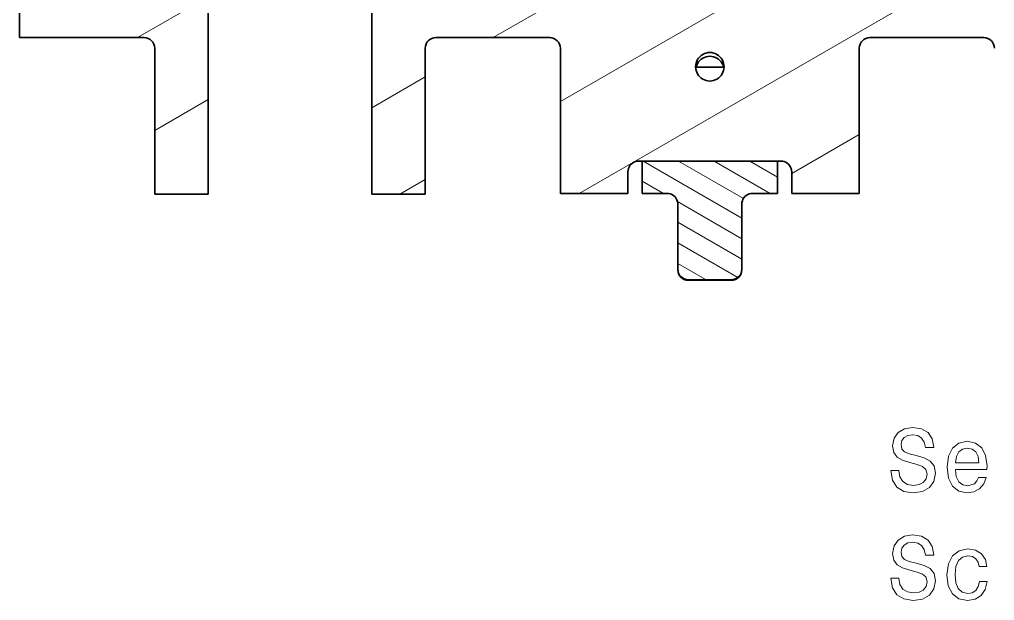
# Model space of a CAD drawing. Extents: x 0 to 420, y 0 to 297.
# Drawn here: x 171 to 225.8, y 170.7 to 203.4 of the extents above; entities that cross this region are included whole.
import ezdxf

# ---------------------------------------------------------------- set-up
doc = ezdxf.new("R2010")
doc.units = 0

msp = doc.modelspace()

# ---------------------------------------------------------------- linework, layer by layer
at = {"color": 7, "lineweight": 13}
for p, q in [((201.358, 198.762), (229.558, 215.043)), ((202.421, 193.602), (229.558, 209.269))]:
    msp.add_line(p, q, dxfattribs=at)
at = {"color": 7, "lineweight": 35, "ltscale": 0.469633}
for p, q in [((181.558, 212.336), (181.558, 193.551)), ((190.758, 212.336), (190.758, 193.551))]:
    msp.add_line(p, q, dxfattribs=at)
at = {"color": 7, "lineweight": 13, "ltscale": 0.21858}
msp.add_line((197.586, 202.357), (205.158, 206.729), dxfattribs=at)
at = {"color": 7, "lineweight": 35, "ltscale": 0.085264}
msp.add_line((170.958, 205.768), (170.958, 202.357), dxfattribs=at)
at = {"color": 7, "lineweight": 13, "ltscale": 0.114657}
msp.add_line((177.586, 202.357), (181.558, 204.651), dxfattribs=at)
at = {"color": 7, "lineweight": 35, "ltscale": 0.175}
msp.add_line((170.958, 202.357), (177.958, 202.357), dxfattribs=at)
at = {"color": 7, "lineweight": 35, "ltscale": 0.16}
for p, q in [((194.358, 202.357), (200.758, 202.357)), ((218.758, 202.357), (225.158, 202.357))]:
    msp.add_line(p, q, dxfattribs=at)
at = {"color": 7, "lineweight": 35, "ltscale": 0.205139}
for p, q in [((178.558, 201.757), (178.558, 193.551)), ((193.758, 201.757), (193.758, 193.551))]:
    msp.add_line(p, q, dxfattribs=at)
at = {"color": 7, "lineweight": 35, "ltscale": 0.203871}
for p, q in [((201.358, 201.757), (201.358, 193.602)), ((218.158, 201.757), (218.158, 193.602))]:
    msp.add_line(p, q, dxfattribs=at)
at = {"color": 7, "lineweight": 35, "ltscale": 0.038793}
for p, q in [((208.982, 200.701), (210.534, 200.701)), ((210.534, 200.701), (208.982, 200.701))]:
    msp.add_line(p, q, dxfattribs=at)
at = {"color": 7, "lineweight": 13, "ltscale": 0.086603}
msp.add_line((190.758, 198.415), (193.758, 200.147), dxfattribs=at)
at = {"color": 7, "lineweight": 13, "ltscale": 0.086602}
msp.add_line((178.558, 197.145), (181.558, 198.877), dxfattribs=at)
at = {"color": 7, "lineweight": 13, "ltscale": 0.109697}
msp.add_line((214.358, 194.72), (218.158, 196.914), dxfattribs=at)
at = {"color": 7, "lineweight": 35, "ltscale": 0.2}
msp.add_line((205.758, 195.417), (213.758, 195.417), dxfattribs=at)
at = {"color": 7, "lineweight": 35, "ltscale": 0.045392}
for p, q in [((205.958, 193.602), (205.958, 195.417)), ((213.558, 193.602), (213.558, 195.417))]:
    msp.add_line(p, q, dxfattribs=at)
at = {"color": 7, "lineweight": 35, "ltscale": 0.19}
msp.add_line((213.558, 195.417), (205.958, 195.417), dxfattribs=at)
at = {"color": 7, "lineweight": 13, "ltscale": 0.160393}
msp.add_line((211.558, 192.21), (206.002, 195.417), dxfattribs=at)
at = {"color": 7, "lineweight": 13, "ltscale": 0.10521}
msp.add_line((211.646, 193.313), (208.002, 195.417), dxfattribs=at)
at = {"color": 7, "lineweight": 13, "ltscale": 0.090784}
msp.add_line((213.147, 193.602), (210.002, 195.417), dxfattribs=at)
at = {"color": 7, "lineweight": 13, "ltscale": 0.044923}
msp.add_line((213.558, 194.519), (212.002, 195.417), dxfattribs=at)
at = {"color": 7, "lineweight": 35, "ltscale": 0.030235}
for p, q in [((205.158, 194.811), (205.158, 193.602)), ((214.358, 194.811), (214.358, 193.602))]:
    msp.add_line(p, q, dxfattribs=at)
at = {"color": 7, "lineweight": 13, "ltscale": 0.041138}
msp.add_line((192.333, 193.551), (193.758, 194.374), dxfattribs=at)
at = {"color": 7, "lineweight": 13, "ltscale": 0.034315}
msp.add_line((207.147, 193.602), (205.958, 194.288), dxfattribs=at)
at = {"color": 7, "lineweight": 35, "ltscale": 0.075}
for p, q in [((178.558, 193.551), (181.558, 193.551)), ((190.758, 193.551), (193.758, 193.551))]:
    msp.add_line(p, q, dxfattribs=at)
at = {"color": 7, "lineweight": 35, "ltscale": 0.095}
for p, q in [((201.358, 193.602), (205.158, 193.602)), ((214.358, 193.602), (218.158, 193.602))]:
    msp.add_line(p, q, dxfattribs=at)
at = {"color": 7, "lineweight": 35, "ltscale": 0.035}
for p, q in [((207.358, 193.602), (205.958, 193.602)), ((213.558, 193.602), (212.158, 193.602))]:
    msp.add_line(p, q, dxfattribs=at)
at = {"color": 7, "lineweight": 13, "ltscale": 0.104439}
msp.add_line((211.558, 191.055), (207.94, 193.144), dxfattribs=at)
at = {"color": 7, "lineweight": 35, "ltscale": 0.091296}
for p, q in [((207.958, 189.346), (207.958, 192.998)), ((211.558, 189.346), (211.558, 192.998))]:
    msp.add_line(p, q, dxfattribs=at)
at = {"color": 7, "lineweight": 13, "ltscale": 0.103923}
msp.add_line((211.558, 189.9), (207.958, 191.979), dxfattribs=at)
at = {"color": 7, "lineweight": 13, "ltscale": 0.097374}
msp.add_line((211.331, 188.876), (207.958, 190.824), dxfattribs=at)
at = {"color": 7, "lineweight": 13, "ltscale": 0.046149}
msp.add_line((209.557, 188.746), (207.958, 189.669), dxfattribs=at)
at = {"color": 7, "lineweight": 35, "ltscale": 0.000698853}
for p, q in [((207.958, 189.346), (207.958, 189.318)), ((211.558, 189.318), (211.558, 189.346))]:
    msp.add_line(p, q, dxfattribs=at)
at = {"color": 7, "lineweight": 35, "ltscale": 0.06}
for p, q in [((210.958, 188.746), (208.558, 188.746)), ((210.958, 188.718), (208.558, 188.718))]:
    msp.add_line(p, q, dxfattribs=at)
at = {"color": 7, "lineweight": 13, "ltscale": 0.000696945}
for p, q in [((208.558, 188.746), (208.558, 188.718)), ((210.958, 188.718), (210.958, 188.746))]:
    msp.add_line(p, q, dxfattribs=at)
at = {"color": 7, "lineweight": 13, "ltscale": 0.06}
msp.add_line((210.958, 188.718), (208.558, 188.718), dxfattribs=at)
at = {"color": 7, "lineweight": 35}
for points in [[(208.965, 200.611), (208.986, 200.714), (209.02, 200.814), (209.066, 200.908), (209.125, 200.995), (209.194, 201.074), (209.273, 201.143), (209.361, 201.201), (209.455, 201.247), (209.554, 201.281), (209.658, 201.301), (209.762, 201.307), (209.866, 201.3), (209.969, 201.279), (210.068, 201.245), (210.161, 201.198), (210.248, 201.139), (210.327, 201.069), (210.395, 200.99), (210.453, 200.902), (210.499, 200.807), (210.531, 200.711), (210.551, 200.611)], [(205.758, 195.417), (205.664, 195.41), (205.572, 195.387), (205.485, 195.351), (205.404, 195.301), (205.332, 195.238), (205.271, 195.165), (205.222, 195.084), (205.186, 194.995), (205.165, 194.902), (205.158, 194.811)], [(213.758, 195.417), (213.852, 195.41), (213.944, 195.387), (214.031, 195.351), (214.112, 195.301), (214.184, 195.238), (214.245, 195.165), (214.294, 195.084), (214.33, 194.995), (214.351, 194.902), (214.358, 194.811)], [(207.358, 193.602), (207.452, 193.594), (207.544, 193.572), (207.631, 193.535), (207.712, 193.485), (207.784, 193.423), (207.845, 193.351), (207.894, 193.269), (207.93, 193.181), (207.951, 193.089), (207.958, 192.998)], [(212.158, 193.602), (212.064, 193.594), (211.972, 193.572), (211.885, 193.535), (211.804, 193.485), (211.732, 193.423), (211.671, 193.351), (211.622, 193.269), (211.586, 193.181), (211.565, 193.089), (211.558, 192.998)]]:
    msp.add_lwpolyline(points, dxfattribs=at)
at = {"color": 7, "lineweight": 13}
for points in [[(220.383, 178.017), (219.924, 178.017), (220.025, 177.482), (220.277, 177.089), (220.666, 176.852), (221.19, 176.766), (221.71, 176.847), (222.098, 177.068), (222.345, 177.416), (222.436, 177.875), (222.36, 178.289), (222.149, 178.556), (221.806, 178.733), (221.347, 178.864), (220.953, 178.96), (220.696, 179.071), (220.55, 179.232), (220.504, 179.484), (220.55, 179.711), (220.681, 179.883), (220.883, 179.999), (221.16, 180.039), (221.442, 179.988), (221.664, 179.852), (221.811, 179.625), (221.881, 179.318), (222.34, 179.318), (222.34, 179.328), (222.259, 179.802), (222.022, 180.155), (221.649, 180.377), (221.145, 180.452), (220.691, 180.377), (220.338, 180.165), (220.111, 179.837), (220.03, 179.414), (220.096, 179.035), (220.288, 178.778), (220.59, 178.607), (221.004, 178.475), (221.412, 178.359), (221.72, 178.249), (221.906, 178.087), (221.972, 177.825), (221.911, 177.558), (221.755, 177.356), (221.518, 177.23), (221.21, 177.189), (220.868, 177.245), (220.605, 177.406), (220.439, 177.669)], [(223.561, 178.087), (225.336, 178.087), (225.341, 178.294), (225.26, 178.874), (225.038, 179.308), (224.685, 179.57), (224.216, 179.666), (223.757, 179.565), (223.404, 179.282), (223.177, 178.823), (223.097, 178.218), (223.172, 177.598), (223.399, 177.144), (223.747, 176.862), (224.201, 176.766), (224.594, 176.831), (224.917, 177.003), (225.154, 177.275), (225.29, 177.638), (224.852, 177.638), (224.761, 177.437), (224.63, 177.285), (224.257, 177.164), (223.969, 177.22), (223.752, 177.396), (223.611, 177.684), (223.561, 178.072)], [(223.561, 178.46), (223.616, 178.808), (223.752, 179.066), (223.959, 179.222), (224.231, 179.277), (224.499, 179.222), (224.705, 179.066), (224.832, 178.808), (224.877, 178.46)], [(220.383, 171.97), (219.924, 171.97), (220.025, 171.435), (220.277, 171.042), (220.666, 170.805), (221.19, 170.719), (221.71, 170.8), (222.098, 171.022), (222.345, 171.37), (222.436, 171.829), (222.36, 172.242), (222.149, 172.509), (221.806, 172.686), (221.347, 172.817), (220.953, 172.913), (220.696, 173.024), (220.55, 173.185), (220.504, 173.437), (220.55, 173.664), (220.681, 173.836), (220.883, 173.952), (221.16, 173.992), (221.442, 173.942), (221.664, 173.805), (221.811, 173.579), (221.881, 173.271), (222.34, 173.271), (222.34, 173.281), (222.259, 173.755), (222.022, 174.108), (221.649, 174.33), (221.145, 174.406), (220.691, 174.33), (220.338, 174.118), (220.111, 173.79), (220.03, 173.367), (220.096, 172.988), (220.288, 172.731), (220.59, 172.56), (221.004, 172.429), (221.412, 172.313), (221.72, 172.202), (221.906, 172.04), (221.972, 171.778), (221.911, 171.511), (221.755, 171.309), (221.518, 171.183), (221.21, 171.143), (220.868, 171.198), (220.605, 171.359), (220.439, 171.622)], [(224.897, 172.625), (225.336, 172.625), (225.245, 173.029), (225.028, 173.347), (224.69, 173.543), (224.252, 173.619), (223.767, 173.518), (223.399, 173.236), (223.167, 172.777), (223.087, 172.161), (223.162, 171.551), (223.389, 171.097), (223.747, 170.815), (224.236, 170.719), (224.67, 170.795), (225.008, 171.006), (225.24, 171.339), (225.341, 171.783), (224.917, 171.783), (224.842, 171.501), (224.7, 171.289), (224.499, 171.158), (224.252, 171.117), (223.944, 171.183), (223.722, 171.385), (223.586, 171.713), (223.54, 172.176), (223.586, 172.63), (223.727, 172.958), (223.954, 173.16), (224.252, 173.231), (224.514, 173.185), (224.71, 173.069), (224.842, 172.878)]]:
    msp.add_lwpolyline(points, close=True, dxfattribs=at)
at = {"color": 7, "lineweight": 35}
for centre, radius, start, end in [((177.957, 201.757), 0.6, 359.9528, 89.9473), ((194.359, 201.757), 0.6, 90.0527, 180.0472), ((200.757, 201.757), 0.6, 359.9528, 89.9473), ((218.759, 201.757), 0.6, 90.0527, 180.0472), ((225.157, 201.757), 0.6, 359.9528, 89.9473), ((209.758, 200.718), 0.8, 359.9327, 180.0673), ((209.758, 200.716), 0.8, 179.9327, 0.0673), ((208.558, 189.346), 0.6, 179.9983, 269.9983), ((208.558, 189.318), 0.6, 180, 270), ((210.958, 189.346), 0.6, 270.0017, 0.0017), ((210.958, 189.318), 0.6, 270, 360)]:
    msp.add_arc(centre, radius, start, end, dxfattribs=at)
at = {"color": 7, "lineweight": 13}
for centre, major_axis, start_param, end_param in [((208.558, 189.318), (0.6, 0), 3.141593, 4.712389), ((210.958, 189.318), (-0.6, 0), 1.570796, 3.141593)]:
    msp.add_ellipse(centre, major_axis=major_axis, ratio=0.999949, start_param=start_param, end_param=end_param, dxfattribs=at)

doc.saveas('drawing.dxf')
